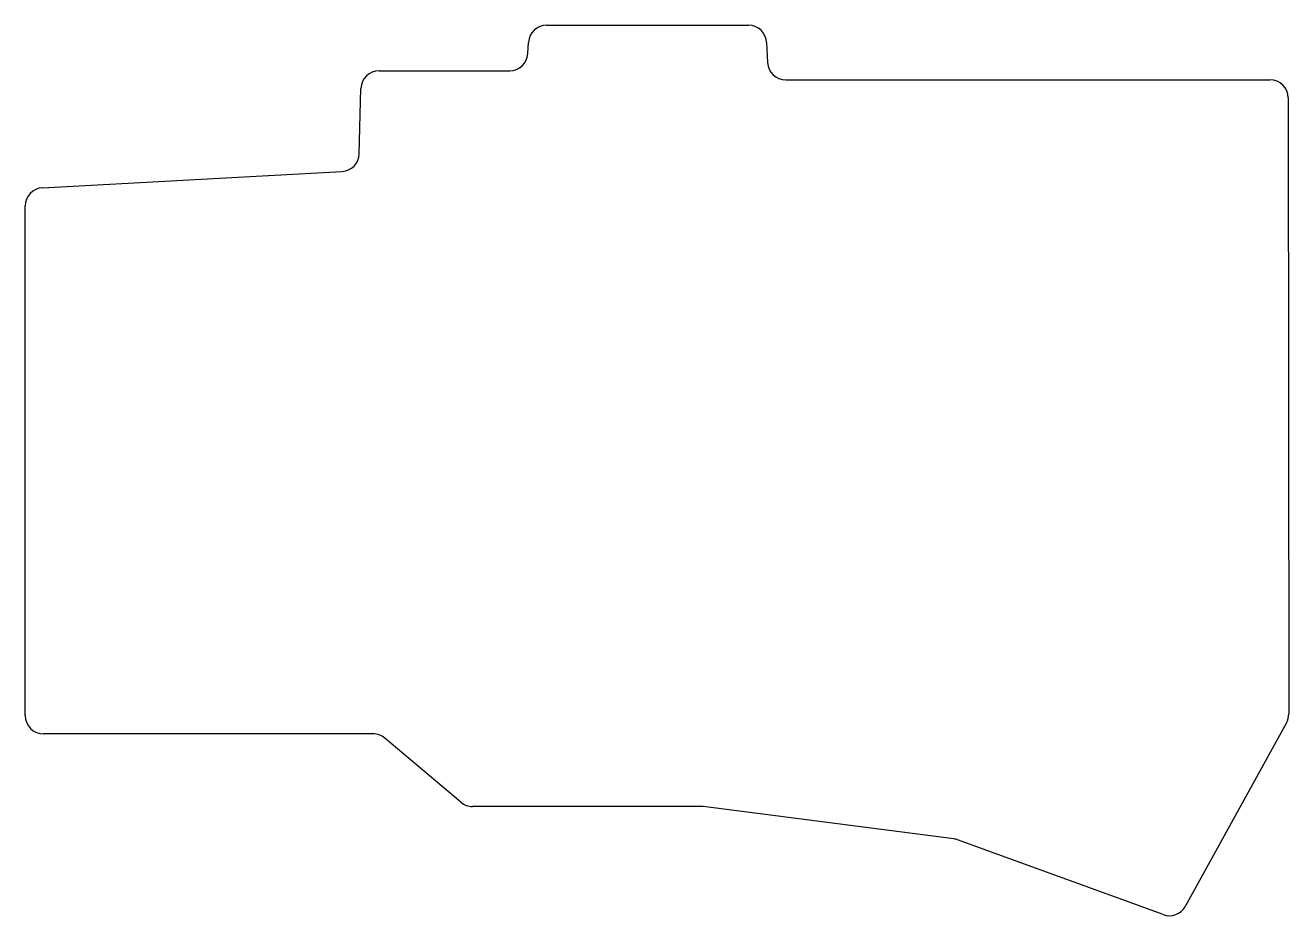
# Model space of a CAD drawing. Header units: millimetres. Extents: x 87 to 226, y -115 to -17.
import ezdxf

# ---------------------------------------------------------------- set-up
doc = ezdxf.new("R2010")
doc.units = ezdxf.units.MM

msp = doc.modelspace()

# ---------------------------------------------------------------- linework, layer by layer
for p, q in [((144.38, -17), (166.6, -17)), ((142.31, -20.12), (142.39, -18.88)), ((168.6, -18.9), (168.7, -21.1)), ((125.95, -22), (140.32, -22)), ((170.7, -23), (224, -23)), ((123.75, -31.16), (123.95, -23.95)), ((226, -25), (226.06, -92.82)), ((88.89, -34.9), (121.86, -33.1)), ((87, -93), (87, -36.89)), ((225.81, -93.79), (214.67, -114)), ((125.27, -95), (89, -95)), ((134.94, -102.53), (126.56, -95.47)), ((161.37, -103), (136.23, -103)), ((189.2, -106.57), (161.63, -103.02)), ((212.24, -114.91), (189.62, -106.68))]:
    msp.add_line(p, q)
for centre, start, end in [((144.38, -19), 90, 176.5664), ((166.6, -19), 2.8624, 90), ((140.32, -20), 270, 356.5664), ((125.95, -24), 90, 178.4378), ((170.7, -21), 182.8624, 270), ((224, -25), 0.0514, 90), ((121.75, -31.1), 273.1193, 358.4378), ((89, -36.89), 93.1193, 180), ((89, -93), 180, 270), ((224.06, -92.82), 331.1333, 0.0514), ((125.27, -97), 49.8991, 90), ((136.23, -101), 229.8991, 270), ((161.37, -105), 82.6458, 90), ((188.94, -108.56), 70, 82.6458), ((212.92, -113.03), 250, 331.1333)]:
    msp.add_arc(centre, 2, start, end)

doc.saveas('drawing.dxf')
